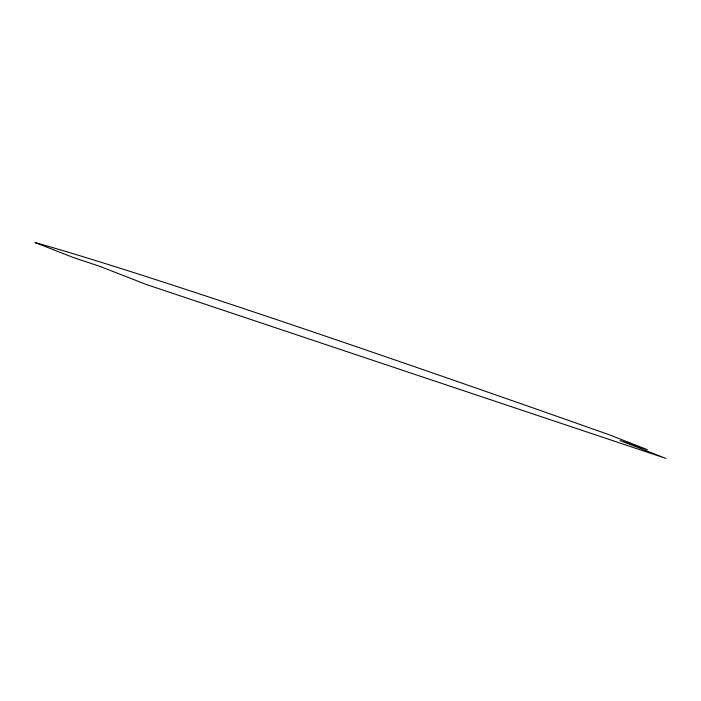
<?xml version="1.0" encoding="UTF-8"?>
<svg xmlns="http://www.w3.org/2000/svg" width="701" height="701" viewBox="0 0 701 701"><rect width="100%" height="100%" fill="white"/><g stroke="black" fill="none" stroke-linecap="round" stroke-linejoin="round"><path stroke-width="1.05" d="M100.602 266.634L73.263 257.486L35.05 242.564A1119.033 27.339 20.1 0 1 609.23 434.76L647.444 449.683L620.096 440.526L665.95 458.436L146.448 284.545L100.602 266.634"/></g></svg>
